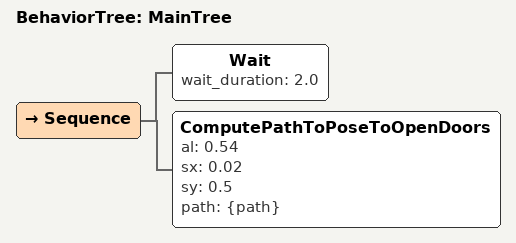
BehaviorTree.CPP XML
<root main_tree_to_execute="MainTree">
    <BehaviorTree ID="MainTree">

      <Sequence>
        <Wait wait_duration="2.0"/>
        <ComputePathToPoseToOpenDoors
          al="0.54"
          sx="0.02"
          sy="0.5"
          path="{path}"
        />
      </Sequence>
    </BehaviorTree>
  </root>
